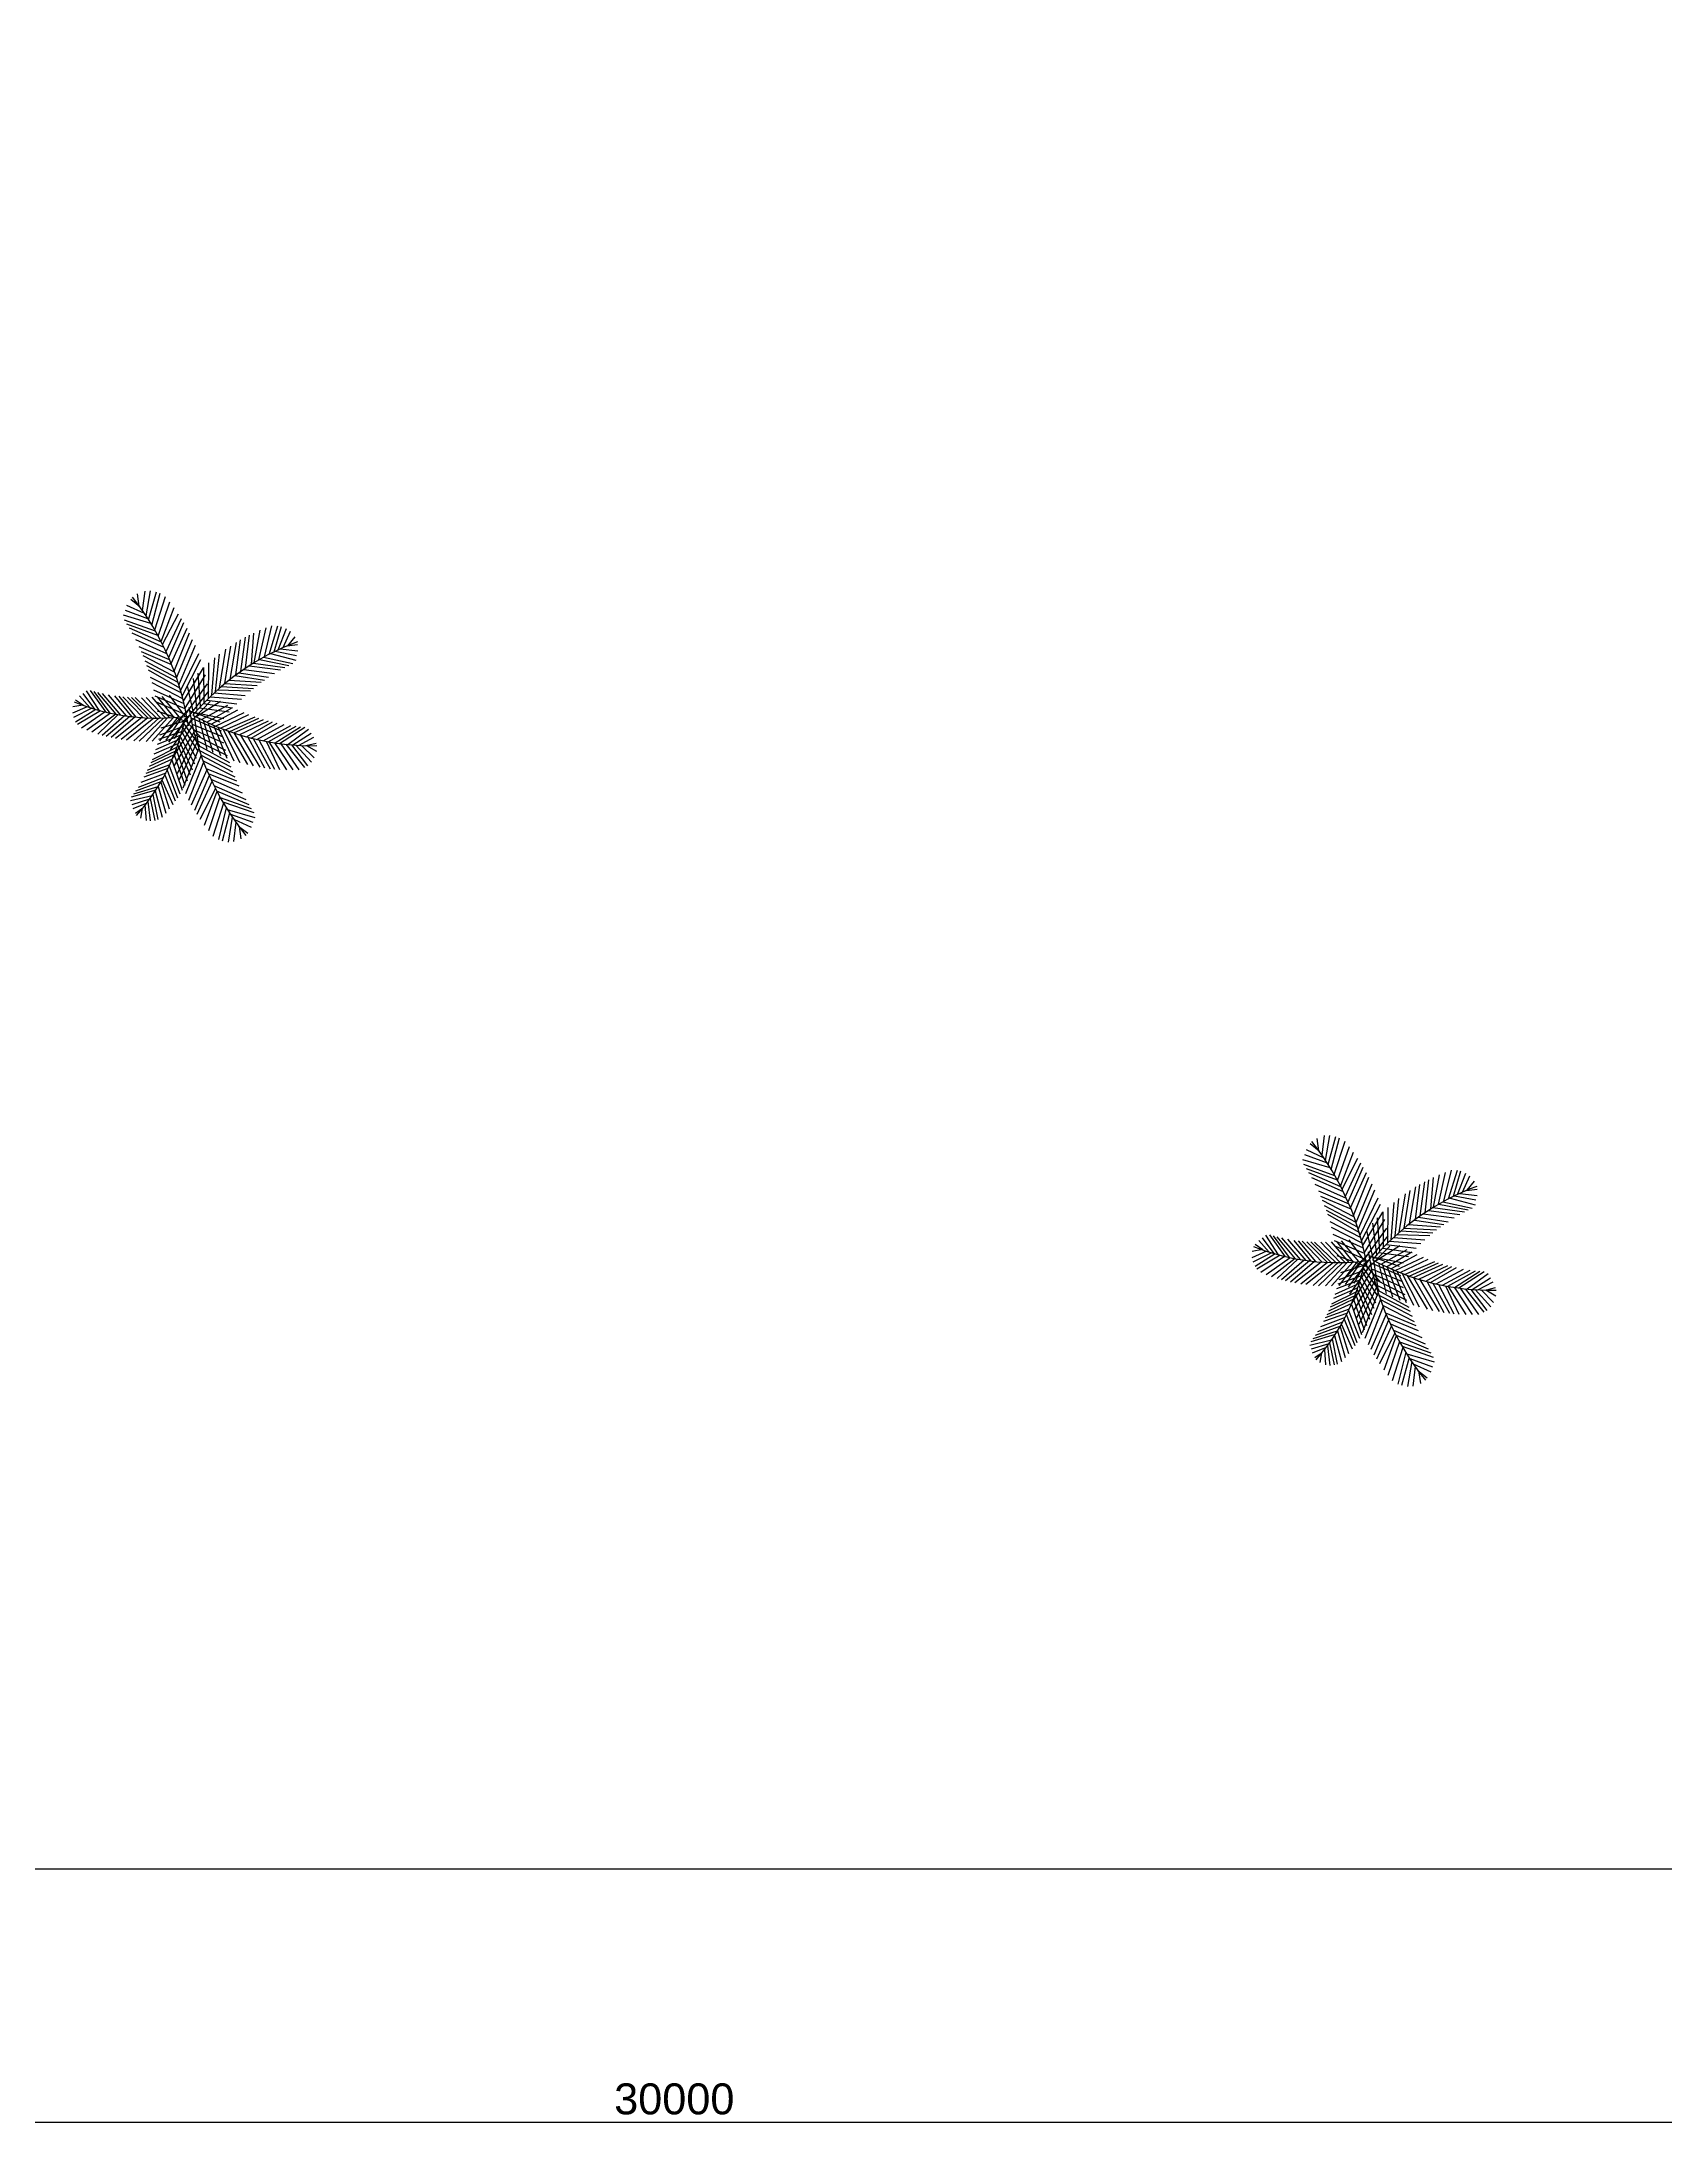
# Model space of a CAD drawing. Header units: millimetres. Extents: x -39333 to 8232, y -29726 to 4142.
# Drawn here: x -27831 to -14723, y -29726 to -12792 of the extents above; entities that cross this region are included whole.
import ezdxf

# ---------------------------------------------------------------- set-up
doc = ezdxf.new("R2010")
doc.units = ezdxf.units.MM
doc.layers.add('zelen', color=69, linetype='Continuous')
doc.layers.add('размер', color=1, linetype='Continuous', lineweight=25)
doc.layers.add('территория', color=74, linetype='Continuous', lineweight=25)
doc.styles.get("Standard").update_dxf_attribs({"font": 'arial.ttf'})
doc.dimstyles.new('Аннотативный', dxfattribs={"dimscale": 0, "dimtxt": 2.5, "dimasz": 2.5, "dimexe": 1.25, "dimexo": 0.625, "dimtad": 1, "dimtxsty": 'Standard', "dimcen": 2.5, "dimadec": 0, "dimazin": 0, "dimtfac": 1, "dimtmove": 0, "dimatfit": 3, "dimfxl": 1, "dimarcsym": 0})

# ---------------------------------------------------------------- blocks, each defined once
blk = doc.blocks.new('p1')
at = {"layer": 'zelen'}
for p, q in [((-391, 821), (-533, 887)), ((-430, 876), (-503, 935)), ((-434, 879), (-447, 980)), ((-407, 844), (-387, 1002)), ((-379, 802), (-343, 1004)), ((-358, 770), (-295, 996)), ((-332, 727), (-266, 985)), ((-309, 689), (-221, 958)), ((-281, 639), (-186, 914)), ((-257, 594), (-153, 869)), ((-340, 741), (-561, 807)), ((-303, 678), (-554, 768)), ((-364, 779), (-545, 846)), ((-283, 643), (-533, 735)), ((-255, 589), (-513, 702)), ((-245, 570), (-118, 819)), ((-218, 514), (-94, 781)), ((-196, 466), (-74, 747)), ((-177, 418), (-48, 703)), ((493, 423), (543, 686)), ((533, 447), (590, 705)), ((578, 472), (638, 722)), ((614, 491), (686, 722)), ((655, 512), (714, 717)), ((687, 527), (755, 700)), ((-234, 547), (-490, 662)), ((-210, 495), (-462, 608)), ((-189, 448), (-434, 552)), ((-172, 407), (-416, 511)), ((-152, 356), (-28, 665)), ((-132, 300), (-3, 612)), ((-114, 243), (19, 565)), ((215, 219), (266, 532)), ((257, 255), (305, 558)), ((299, 289), (350, 587)), ((347, 325), (383, 607)), ((385, 353), (424, 629)), ((425, 379), (455, 645)), ((473, 411), (492, 663)), ((664, 516), (836, 482)), ((705, 535), (846, 519)), ((728, 546), (788, 677)), ((761, 559), (845, 570)), ((766, 560), (824, 633)), ((-149, 346), (-403, 479)), ((-132, 300), (-386, 436)), ((-120, 263), (-372, 397)), ((-106, 219), (-360, 364)), ((-100, 197), (46, 499)), ((-87, 152), (64, 449)), ((-77, 113), (84, 383)), ((89, 99), (88, 385)), ((125, 136), (128, 422)), ((151, 161), (176, 463)), ((183, 191), (213, 493)), ((371, 343), (611, 306)), ((410, 369), (659, 337)), ((453, 398), (706, 365)), ((489, 421), (743, 385)), ((537, 449), (774, 402)), ((569, 467), (806, 417)), ((627, 498), (830, 444)), ((-794, 49), (-888, 175)), ((-758, 39), (-861, 197)), ((-701, 24), (-829, 200)), ((-669, 17), (-799, 192)), ((-620, 7), (-768, 183)), ((-582, 0), (-731, 175)), ((-95, 179), (-342, 305)), ((-82, 133), (-330, 261)), ((-72, 92), (-316, 203)), ((-64, 57), (100, 325)), ((-55, 14), (117, 254)), ((-48, -28), (128, 193)), ((7, 8), (-45, 236)), ((35, 41), (4, 296)), ((61, 69), (42, 338)), ((170, 179), (422, 159)), ((198, 204), (464, 196)), ((230, 232), (488, 216)), ((257, 255), (518, 240)), ((292, 283), (551, 265)), ((339, 319), (577, 283)), ((-855, 68), (-974, 16)), ((-889, 81), (-971, 67)), ((-816, 55), (-966, -20)), ((-885, 78), (-948, 122)), ((-785, 46), (-948, -56)), ((-746, 35), (-933, -76)), ((-833, 61), (-917, 156)), ((-710, 26), (-901, -105)), ((-665, 16), (-858, -122)), ((-624, 8), (-816, -138)), ((-603, 4), (-768, -153)), ((-536, -7), (-683, 165)), ((-494, -12), (-632, 156)), ((-458, -16), (-596, 152)), ((-405, -20), (-567, 148)), ((-364, -23), (-530, 145)), ((-332, -24), (-496, 143)), ((-295, -24), (-467, 142)), ((-260, -24), (-417, 141)), ((-221, -23), (-379, 142)), ((-187, -22), (-330, 144)), ((-63, 50), (-305, 152)), ((-53, -1), (-296, 105)), ((-152, -19), (-288, 147)), ((-42, -58), (-286, 32)), ((-110, -16), (-249, 151)), ((-31, 51), (-210, -135)), ((-23, 4), (-197, -219)), ((-63, -10), (-189, 160)), ((-40, -75), (140, 109)), ((-29, 34), (216, -53)), ((17, 20), (248, -26)), ((23, -13), (222, 114)), ((52, 59), (291, 26)), ((70, -36), (281, 81)), ((84, 94), (320, 58)), ((111, 122), (353, 92)), ((113, -57), (319, 62)), ((139, 149), (391, 130)), ((148, -73), (362, 42)), ((183, -88), (412, 20)), ((223, -105), (451, 4)), ((-552, -5), (-733, -164)), ((-509, -10), (-702, -172)), ((-468, -15), (-661, -181)), ((-413, -20), (-627, -188)), ((-364, -23), (-579, -197)), ((-315, -24), (-538, -202)), ((-276, -24), (-479, -208)), ((-238, -24), (-436, -211)), ((-205, -22), (-379, -212)), ((-158, -20), (-330, -211)), ((-97, -162), (-290, -237)), ((-88, -131), (-279, -198)), ((-122, -17), (-271, -208)), ((-78, -91), (-271, -163)), ((-68, -48), (-259, -106)), ((-87, -13), (-220, -202)), ((-15, -38), (-185, -280)), ((-5, -81), (-167, -350)), ((-49, -9), (-151, -192)), ((8, -137), (-151, -408)), ((-90, -136), (26, -349)), ((-81, -102), (42, -295)), ((-73, -71), (53, -249)), ((-65, -35), (66, -184)), ((-18, -23), (227, -127)), ((-7, -74), (236, -173)), ((3, -115), (247, -224)), ((9, -5), (43, -236)), ((13, -156), (262, -282)), ((48, -25), (111, -274)), ((82, -42), (161, -300)), ((119, -60), (222, -327)), ((166, -81), (272, -347)), ((200, -95), (331, -368)), ((240, -111), (377, -382)), ((259, -119), (503, -15)), ((280, -127), (441, -400)), ((298, -133), (533, -25)), ((331, -144), (570, -36)), ((331, -144), (486, -410)), ((374, -158), (610, -47)), ((383, -161), (539, -420)), ((431, -175), (641, -55)), ((470, -185), (680, -64)), ((516, -196), (736, -76)), ((566, -207), (790, -85)), ((608, -215), (832, -90)), ((663, -224), (867, -94)), ((699, -229), (902, -97)), ((765, -237), (934, -113)), ((805, -240), (954, -146)), ((-152, -320), (-354, -415)), ((-141, -292), (-341, -385)), ((-129, -259), (-331, -360)), ((-118, -228), (-315, -315)), ((-107, -193), (-303, -281)), ((-152, -320), (-66, -567)), ((-136, -277), (-47, -531)), ((18, -175), (-129, -474)), ((-123, -242), (-24, -481)), ((-111, -208), (-8, -443)), ((32, -221), (-111, -524)), ((-102, -178), (11, -393)), ((46, -266), (-83, -590)), ((65, -323), (-61, -637)), ((26, -202), (275, -326)), ((38, -243), (294, -384)), ((52, -286), (305, -417)), ((65, -323), (320, -457)), ((442, -178), (577, -427)), ((487, -189), (623, -433)), ((533, -200), (658, -437)), ((590, -211), (699, -440)), ((613, -216), (755, -443)), ((659, -223), (805, -443)), ((710, -231), (856, -442)), ((750, -235), (901, -424)), ((796, -240), (925, -410)), ((831, -242), (957, -380)), ((851, -244), (976, -178)), ((877, -245), (979, -346)), ((912, -246), (995, -226)), ((917, -245), (997, -291)), ((-241, -506), (-444, -584)), ((-220, -468), (-420, -544)), ((-202, -432), (-396, -501)), ((-188, -401), (-381, -471)), ((-167, -355), (-369, -447)), ((-228, -481), (-143, -693)), ((-209, -445), (-126, -668)), ((-192, -410), (-105, -635)), ((-170, -362), (-88, -606)), ((86, -379), (-35, -689)), ((111, -441), (-14, -727)), ((131, -488), (11, -771)), ((82, -369), (337, -499)), ((106, -430), (351, -531)), ((123, -471), (370, -572)), ((-331, -651), (-505, -693)), ((-300, -605), (-498, -663)), ((-284, -579), (-480, -639)), ((-259, -538), (-463, -614)), ((-347, -673), (-308, -850)), ((-324, -641), (-285, -843)), ((-305, -612), (-249, -824)), ((-282, -576), (-220, -791)), ((-261, -542), (-192, -758)), ((-251, -524), (-164, -721)), ((153, -536), (32, -804)), ((181, -592), (56, -842)), ((193, -616), (91, -892)), ((218, -661), (125, -936)), ((145, -518), (398, -628)), ((169, -569), (427, -681)), ((191, -611), (450, -721)), ((220, -665), (471, -754)), ((-351, -680), (-494, -724)), ((-374, -711), (-486, -756)), ((-406, -752), (-465, -794)), ((-410, -754), (-424, -832)), ((-388, -728), (-379, -850)), ((-364, -697), (-345, -855)), ((246, -710), (160, -980)), ((269, -748), (206, -1006)), ((296, -791), (235, -1017)), ((240, -700), (491, -787)), ((277, -762), (499, -826)), ((317, -823), (283, -1025)), ((302, -799), (484, -865)), ((330, -841), (471, -905)), ((346, -864), (327, -1022)), ((368, -896), (442, -954)), ((373, -899), (387, -1000))]:
    blk.add_line(p, q, dxfattribs=at)
for centre, radius, start, end in [((-2221, -415), 2208, 8.5439, 38.2906), ((1536, -1292), 2007, 110.1895, 139.9362), ((-286, 1782), 1806, 248.0996, 277.8463), ((2146, 414), 2208, 189.1509, 218.8976), ((-1734, 320), 1706, 318.5391, 348.2858), ((964, 1760), 2007, 241.292, 271.0387)]:
    blk.add_arc(centre, radius, start, end, dxfattribs=at)
blk = doc.blocks.new('*D80')
at = {"layer": 'Defpoints', "color": 0, "transparency": 16777216}
for p in [(-37724, -27550), (-7724, -27550), (-37724, -29601)]:
    blk.add_point(p, dxfattribs=at)
at = {"layer": 'размер', "color": 0, "lineweight": -2, "transparency": 16777216}
for p, q in [((-37724, -27613), (-37724, -29726)), ((-7724, -27613), (-7724, -29726)), ((-7974, -29601), (-37474, -29601))]:
    blk.add_line(p, q, dxfattribs=at)
at = {"layer": 'размер', "color": 0, "transparency": 16777216}
for points in [[(-37474, -29559), (-37474, -29643), (-37724, -29601)], [(-7974, -29559), (-7974, -29643), (-7724, -29601)]]:
    blk.add_solid(points, dxfattribs=at)
at = {"layer": 'размер', "color": 0, "transparency": 16777216, "insert": (-22724, -29411), "char_height": 250, "attachment_point": 5}
blk.add_mtext('30000', dxfattribs=at)

msp = doc.modelspace()

# ---------------------------------------------------------------- linework, layer by layer
at = {"layer": 'территория'}
msp.add_lwpolyline([(-37723.6, -27550.124), (-7723.6, -27550.124), (6137.262, -17399.643), (3688.468, 2449.876), (-29009.408, 2449.876), (-37723.6, -27550.124)], dxfattribs=at)

# ---------------------------------------------------------------- block references
at = {"layer": 'zelen'}
for p in [(-26610.824, -18230.735), (-17086.011, -22629.642)]:
    msp.add_blockref('p1', p, dxfattribs=at)

# ---------------------------------------------------------------- dimensions: what is measured, and where the dimension line sits
at = {"layer": 'размер'}
dim = msp.add_linear_dim(base=(-37723.6, -29601.039), p1=(-7723.6, -27550.124), p2=(-37723.6, -27550.124), dimstyle='Аннотативный', dxfattribs=at)
dim.commit()
dim.dimension.update_dxf_attribs({"geometry": '*D80', "text_midpoint": (-22723.6, -29410.811)})

doc.saveas('drawing.dxf')
